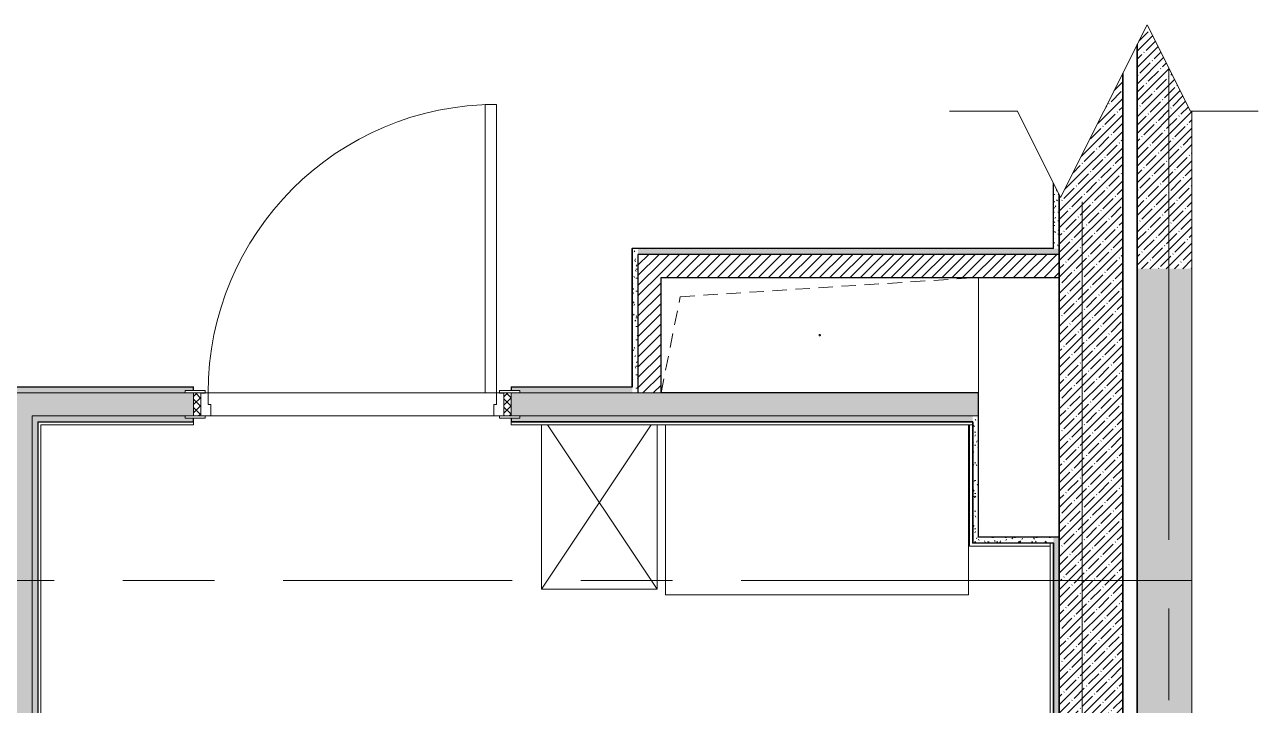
# Model space of a CAD drawing. Header units: millimetres. Extents: x 39815 to 261742, y -8553 to 29000.
# Drawn here: x 74114 to 78390, y 14567 to 16926 of the extents above; entities that cross this region are included whole.
import ezdxf

# ---------------------------------------------------------------- set-up
doc = ezdxf.new("R2010")
doc.units = ezdxf.units.MM
doc.linetypes.add('200_ШТРИХ__ш1_п0_6_', pattern=[80, 50, -30])
doc.linetypes.add('Осевая', pattern=[1587.5, 317.5, -238.125, 793.75, -238.125])
for name, color, linetype, lineweight in [('A-DETL-GENF', 7, 'Continuous', 9), ('A-DETL-MBND', 7, '200_ШТРИХ__ш1_п0_6_', 9), ('A-DOOR', 7, 'Continuous', 9), ('A-DOOR-1', 7, 'Continuous', 15), ('A-DOOR-FRAM', 7, 'Continuous', 15), ('A-DOOR-FRAM-1', 7, 'Continuous', 9), ('A-WALL-2', 7, 'Continuous', 9), ('I-FURN', 7, 'Continuous', 9), ('I-WALL', 7, 'Continuous', 9), ('Оси', 7, 'Continuous', 9), ('Оси-2', 7, 'Осевая', 9)]:
    doc.layers.add(name, color=color, linetype=linetype, lineweight=lineweight)
for name, color, linetype, lineweight, true_color in [('A-WALL-1', 7, 'Continuous', 25, 0x3c3c3c), ('A-WALL-3', 7, 'Continuous', 35, 0x3c3c3c), ('A-WALL-FNSH-1', 7, 'Continuous', 15, 0x3c3c3c)]:
    doc.layers.add(name, color=color, linetype=linetype, lineweight=lineweight, true_color=true_color)
pattern_1 = [(45, (-6780.206, 0), (-28.51196, 28.51196), []), (45, (-6751.694, 0), (-28.51196, 28.51196), [50.403, -10.081, 1.676, -8.404])]
pattern_2 = [(135, (-6780.206, 0), (-37.717076, -37.717076), [53.34, -8.89, 1.778, -8.89]), (135, (-6780.206, 37.694), (-37.717076, -37.717076), []), (50, (-6780.206, 0), (63.763904, -5.57885), [6.667, -73.342]), (355, (-6780.206, 0), (-12.334876, 66.869514), [5.334, -58.674]), (100.451, (-6774.89, -0.465), (51.43036, 61.29098), [5.667, -62.332]), (46.184, (-6780.206, 17.78), (94.87722, -14.714836), [10.001, -110.014]), (96.636, (-6772.3, 16.55), (83.09115, 86.59931), [8.5, -93.497]), (351.184, (-6780.21, 17.78), (83.09204, 86.59928), [8.001, -88.011]), (21, (-6771.316, 13.335), (53.064487, -35.792726), [6.667, -73.342]), (326, (-6771.316, 13.335), (21.63066, 64.46546), [5.334, -58.674]), (71.451, (-6766.894, 10.35), (74.69646, 28.672367), [5.667, -62.332]), (37.5, (-6780.206, 0), (1.080413, 29.594271), [1.676, -56.286, 1.676, -57.887, -58.896]), (37.5, (-6780.206, 0), (1.080413, 29.594271), [-117.526, 1.676, -57.22]), (7.5, (-6780.206, 0), (23.386368, 35.063507), [1.676, -32.283, 1.676, -54.953, -22.447]), (7.5, (-6780.206, 0), (23.386368, 35.063507), [-90.589, 1.676, -20.771]), (327.5, (-6800.03, 0), (47.456567, -2.0054684), [1.676, -20.549, 1.676, -67.666, -92.011]), (327.5, (-6800.03, 0), (47.456567, -2.0054684), [-91.567, 1.676, -90.335]), (317.5, (-6808.92, 0), (51.844948, 8.89904), [1.676, -27.216, 1.676, -44.374, -65.341]), (317.5, (-6808.92, 0), (51.844948, 8.89904), [-74.943, 1.676, -63.665])]
pattern_3 = [(45, (-6780.206, 0), (-17.6776695, 17.6776695), [])]
pattern_4 = [(0, (-6780.206, 0), (60.96, 15.24), [5.029, -40.691, 5.029, -40.691, -243.84]), (0, (-6780.206, 0), (60.96, 15.24), [-91.44, 5.029, -86.411, 5.029, -40.691, -106.68]), (0, (-6780.206, 0), (60.96, 15.24), [-228.6, 5.029, -25.451, 5.029, -71.171]), (120, (-6757.346, 7.62), (-43.6782272, 45.1729086), [5.029, -40.691, 5.029, -40.691, -243.84]), (120, (-6757.346, 7.62), (-43.6782272, 45.1729086), [-91.44, 5.029, -86.411, 5.029, -40.691, -106.68]), (120, (-6757.346, 7.62), (-43.6782272, 45.1729086), [-228.6, 5.029, -25.451, 5.029, -71.171]), (240, (-6749.726, 38.1), (-17.2817728, -60.4129086), [5.029, -40.691, 5.029, -40.691, -243.84]), (240, (-6749.726, 38.1), (-17.2817728, -60.4129086), [-91.44, 5.029, -86.411, 5.029, -40.691, -106.68]), (240, (-6749.726, 38.1), (-17.2817728, -60.4129086), [-228.6, 5.029, -25.451, 5.029, -71.171])]

# ---------------------------------------------------------------- blocks, each defined once
blk = doc.blocks.new('110_Дверь_СКБ_1Ст_Внутренняя1 - Д-4 _л_ 1100x2100h_су мгн-32399984-Фрагмент 2_9')
at = {"layer": 'A-DOOR'}
h = blk.add_hatch(dxfattribs=at)
h.set_pattern_fill('FP_12', color=256, style=0, pattern_type=2)
h.set_pattern_definition([(135, (1751.41, 104.685), (-14.14214, -14.14214), []), (225, (1751.41, 104.685), (14.14214, -14.14214), [])])
h.paths.add_polyline_path([(562.5, -40), (562.5, 40), (537.5, 40), (537.5, -40)])
at = {"layer": 'A-DOOR-FRAM-1'}
h = blk.add_hatch(dxfattribs=at)
h.set_pattern_fill('FP_13', color=256, style=0, pattern_type=2)
h.set_pattern_definition([(45, (-371.384, 104.685), (-14.1421, 14.1421), []), (135, (-371.384, 104.685), (-14.1421, -14.1421), [])])
h.paths.add_polyline_path([(-512.5, -40), (-512.5, 40), (-537.5, 40), (-537.5, -40)])
at = {"layer": 'A-DOOR'}
blk.add_arc((512.5, 40), 1000, 90, 180, dxfattribs=at)
at = {"layer": 'A-DOOR-1'}
for p, q in [((512.5, 1040), (472.5, 1040)), ((472.5, 1040), (472.5, 40)), ((512.5, 40), (512.5, 1040)), ((472.5, 40), (512.5, 40))]:
    blk.add_line(p, q, dxfattribs=at)
at = {"layer": 'A-DOOR-FRAM'}
for p, q in [((-497.5, 48), (-567.5, 48)), ((-567.5, 48), (-567.5, 40)), ((-497.5, 40), (-497.5, 48)), ((592.5, 48), (522.5, 48)), ((522.5, 48), (522.5, 40)), ((592.5, 40), (592.5, 48)), ((-567.5, 40), (-497.5, 40)), ((-512.5, 40), (-537.5, 40)), ((-537.5, 40), (-537.5, -40)), ((-487.5, 40), (-512.5, 40)), ((-512.5, 40), (-512.5, -40)), ((-512.5, -40), (-512.5, 40)), ((-497.5, 40), (-512.5, 40)), ((-512.5, 40), (-512.5, 39)), ((-512.5, 39), (-497.5, 39)), ((-497.5, 39), (-497.5, 40)), ((-487.5, 0), (-487.5, 40)), ((-477.5, 0), (-487.5, 0)), ((-477.5, -40), (-477.5, 0)), ((512.5, 0), (502.5, 0)), ((502.5, 0), (502.5, -40)), ((512.5, 40), (512.5, 0)), ((537.5, 40), (512.5, 40)), ((537.5, 40), (522.5, 40)), ((522.5, 40), (522.5, 39)), ((522.5, 40), (592.5, 40)), ((522.5, 39), (537.5, 39)), ((537.5, -40), (537.5, 40)), ((562.5, 40), (537.5, 40)), ((537.5, 40), (537.5, -40)), ((537.5, 39), (537.5, 40)), ((562.5, -40), (562.5, 40)), ((-497.5, -40), (-567.5, -40)), ((-567.5, -40), (-567.5, -48)), ((-537.5, -40), (-512.5, -40)), ((-497.5, -39), (-512.5, -39)), ((-512.5, -39), (-512.5, -40)), ((-512.5, -40), (-477.5, -40)), ((-512.5, -40), (-497.5, -40)), ((-497.5, -40), (-497.5, -39)), ((-497.5, -48), (-497.5, -40)), ((502.5, -40), (537.5, -40)), ((537.5, -39), (522.5, -39)), ((522.5, -39), (522.5, -40)), ((522.5, -40), (537.5, -40)), ((592.5, -40), (522.5, -40)), ((522.5, -40), (522.5, -48)), ((537.5, -40), (537.5, -39)), ((537.5, -40), (562.5, -40)), ((592.5, -48), (592.5, -40)), ((-567.5, -48), (-497.5, -48)), ((522.5, -48), (592.5, -48))]:
    blk.add_line(p, q, dxfattribs=at)
blk = doc.blocks.new('GM_Отверстие прямоугольное _в плите_ - Отверстие-21984222-Фрагмент 2_9')
at = {"layer": 'A-DETL-MBND'}
for p, q in [((-483.3, 133.3), (550, 200)), ((550, 200), (550, -200)), ((550, -200), (550, 200)), ((-550, -200), (-483.3, 133.3))]:
    blk.add_line(p, q, dxfattribs=at)
for start, end in [(360, 180), (180, 360)]:
    blk.add_arc((0, 0), 2.5, start, end, dxfattribs=at)
blk = doc.blocks.new('Шкаф параметрический - 1_149-26338882-Фрагмент 2_9')
at = {"layer": 'I-FURN'}
for p, q in [((0, -600), (379.3, -31)), ((0, -31), (0, -600)), ((0, -600), (0, -31)), ((20.7, -31), (400, -600)), ((400, -600), (400, -31)), ((400, -31), (400, -600)), ((0, -600), (400, -600)), ((400, -600), (0, -600))]:
    blk.add_line(p, q, dxfattribs=at)
blk = doc.blocks.new('DET_L_Линия разрыва - М100-30991373-Фрагмент 2_9')
at = {"layer": 'A-DETL-GENF'}
blk.add_line((343.4, 0), (2695, 0), dxfattribs=at)
blk = doc.blocks.new('DET_L_Линия разрыва - М100-30991375-Фрагмент 2_9')
at = {"layer": 'A-DETL-GENF'}
for p, q in [((385.1, -300), (684.7, 299.2)), ((685.5, 299.2), (835.1, 0)), ((0, 0), (235.1, 0)), ((235.1, 0), (385.1, -300)), ((835.1, 0), (1070.3, 0))]:
    blk.add_line(p, q, dxfattribs=at)

msp = doc.modelspace()

# ---------------------------------------------------------------- hatches: boundary and pattern name
at = {"layer": 'I-WALL'}
h = msp.add_hatch(dxfattribs=at)
h.set_pattern_fill('FP_3', color=256, style=0, pattern_type=2)
h.set_pattern_definition(pattern_1)
h.paths.add_polyline_path([(77969.8, 16080), (78159.5, 16080), (78159.5, 16626.9), (78154.7, 16626.9), (78004.7, 16926.1), (78004.3, 16926.1), (77969.8, 16857.2), (77969.8, 16100)])
h = msp.add_hatch(dxfattribs=at)
h.set_pattern_fill('FP_3', color=256, style=0, pattern_type=2)
h.set_pattern_definition(pattern_1)
h.paths.add_polyline_path([(77699.8, 15530), (77919.8, 15530), (77919.8, 16757.2), (77704.7, 16326.9), (77699.8, 16336.7), (77699.8, 16050)])
h = msp.add_hatch(dxfattribs=at)
h.set_pattern_fill('FP_9', color=256, style=0, pattern_type=2)
h.set_pattern_definition(pattern_4)
h.paths.add_polyline_path([(77679.8, 16150), (77699.8, 16150), (77699.8, 16336.7), (77679.8, 16376.7), (77679.8, 16151)])
h = msp.add_hatch(dxfattribs=at)
h.set_pattern_fill('FP_9', color=256, style=0, pattern_type=2)
h.set_pattern_definition(pattern_4)
h.paths.add_polyline_path([(76239.8, 15650), (76239.8, 16150), (76219.8, 16150), (76219.8, 15650)])
h = msp.add_hatch(dxfattribs=at)
h.set_pattern_fill('FP_9', color=256, style=0, pattern_type=2)
h.set_pattern_definition(pattern_4)
h.paths.add_polyline_path([(77699.8, 16130), (77699.8, 16150), (76239.8, 16150), (76239.8, 16130), (77236, 16130)])
h = msp.add_hatch(dxfattribs=at)
h.set_pattern_fill('FP_1', color=256, style=0, pattern_type=2)
h.set_pattern_definition(pattern_3)
h.paths.add_polyline_path([(76319.8, 15650), (76319.8, 16130), (76239.8, 16130), (76239.8, 15650)])
h = msp.add_hatch(dxfattribs=at)
h.set_pattern_fill('FP_1', color=256, style=0, pattern_type=2)
h.set_pattern_definition(pattern_3)
h.paths.add_polyline_path([(77699.8, 16050), (77699.8, 16130), (76319.8, 16130), (76319.8, 16050), (77236, 16050)])
h = msp.add_hatch(dxfattribs=at)
h.set_pattern_fill('FP_3', color=256, style=0, pattern_type=2)
h.set_pattern_definition(pattern_1)
h.paths.add_polyline_path([(78159.5, 11330.4), (78159.5, 13675.4), (78189.8, 13690.5), (78189.8, 13960.2), (77969.8, 14070.2), (77969.8, 11330.4), (78038, 11330.4)])
h.paths.add_polyline_path([(77969.8, 14180.5), (78159.5, 14275.4), (78159.5, 16080), (77969.8, 16080), (77969.8, 14275.4)])
h = msp.add_hatch(dxfattribs=at)
h.set_pattern_fill('FP_9', color=256, style=0, pattern_type=2)
h.set_pattern_definition(pattern_4)
h.paths.add_polyline_path([(76219.8, 15650), (76219.8, 15670), (75799.8, 15670), (75799.8, 15658), (75829.8, 15658), (75829.8, 15650), (75835.8, 15650)])
h.paths.add_polyline_path([(74669.8, 15650), (74669.8, 15658), (74699.8, 15658), (74699.8, 15670), (71799.8, 15670), (71799.8, 15658), (71829.8, 15658), (71829.8, 15650), (74435.6, 15650)])
h.paths.add_polyline_path([(70669.8, 15650), (70669.8, 15658), (70699.8, 15658), (70699.8, 15670), (70344.6, 15670), (70344.6, 15658), (70374.6, 15658), (70374.6, 15650)])
h.paths.add_polyline_path([(69214.6, 15650), (69214.6, 15658), (69244.6, 15658), (69244.6, 15670), (68126, 15670), (68126, 15650), (68779.8, 15650)])
h = msp.add_hatch(dxfattribs=at)
h.set_pattern_fill('FP_6', color=256, style=0, pattern_type=2)
h.set_pattern_definition(pattern_2)
h.paths.add_polyline_path([(77399.8, 15570), (77419.8, 15570), (77419.8, 15650), (75799.8, 15650), (75799.8, 15570), (77236, 15570)])
h.paths.add_polyline_path([(74699.8, 15570), (74699.8, 15650), (71799.8, 15650), (71799.8, 15570), (74669.8, 15570)])
h.paths.add_polyline_path([(70499.6, 15570), (70699.8, 15570), (70699.8, 15650), (70344.6, 15650), (70344.6, 15570), (70419.6, 15570)])
h.paths.add_polyline_path([(69214.6, 15570), (69244.6, 15570), (69244.6, 15650), (68779.8, 15650), (68779.8, 15570)])
h = msp.add_hatch(dxfattribs=at)
h.set_pattern_fill('FP_6', color=256, style=0, pattern_type=2)
h.set_pattern_definition(pattern_2)
h.paths.add_polyline_path([(74059.6, 12280), (74139.6, 12280), (74139.6, 15570), (74059.6, 15570), (74059.6, 12300)])
h = msp.add_hatch(dxfattribs=at)
h.set_pattern_fill('FP_9', color=256, style=0, pattern_type=2)
h.set_pattern_definition(pattern_4)
h.paths.add_polyline_path([(77398.8, 15550), (77399.8, 15550), (77399.8, 15570), (75829.8, 15569.6), (75829.8, 15562), (75799.8, 15562), (75799.8, 15550), (77236, 15550)])
h.paths.add_polyline_path([(74669.8, 15550), (74699.8, 15550), (74699.8, 15562), (74669.8, 15562), (74669.8, 15570), (74139.6, 15570), (74139.6, 15550), (74435.6, 15550)])
h = msp.add_hatch(dxfattribs=at)
h.set_pattern_fill('FP_9', color=256, style=0, pattern_type=2)
h.set_pattern_definition(pattern_4)
h.paths.add_polyline_path([(77399.8, 15150), (77419.8, 15150), (77419.8, 15570), (77399.8, 15570), (77399.8, 15439.8)])
h = msp.add_hatch(dxfattribs=at)
h.set_pattern_fill('FP_9', color=256, style=0, pattern_type=2)
h.set_pattern_definition(pattern_4)
h.paths.add_polyline_path([(74139.6, 12300), (74159.6, 12300), (74159.6, 15550), (74139.6, 15550), (74139.6, 12467)])
h = msp.add_hatch(dxfattribs=at)
h.set_pattern_fill('FP_3', color=256, style=0, pattern_type=2)
h.set_pattern_definition(pattern_1)
h.paths.add_polyline_path([(77699.8, 15150), (77919.8, 15150), (77919.8, 15530), (77699.8, 15530), (77699.8, 15439.8)])
h = msp.add_hatch(dxfattribs=at)
h.set_pattern_fill('FP_9', color=256, style=0, pattern_type=2)
h.set_pattern_definition(pattern_4)
h.paths.add_polyline_path([(77666.8, 15130), (77679.8, 15130), (77679.8, 15150), (77399.8, 15150), (77399.8, 15130)])
h = msp.add_hatch(dxfattribs=at)
h.set_pattern_fill('FP_9', color=256, style=0, pattern_type=2)
h.set_pattern_definition(pattern_4)
h.paths.add_polyline_path([(77679.8, 12300), (77699.8, 12300), (77699.8, 15150), (77679.8, 15150), (77679.8, 12301)])
h = msp.add_hatch(dxfattribs=at)
h.set_pattern_fill('FP_3', color=256, style=0, pattern_type=2)
h.set_pattern_definition(pattern_1)
h.paths.add_polyline_path([(77699.8, 11550), (77919.8, 11550), (77919.8, 14095.2), (77859.5, 14125.4), (77919.8, 14155.5), (77919.8, 15150), (77699.8, 15150), (77699.8, 12200)])

# ---------------------------------------------------------------- linework, layer by layer
at = {"layer": 'A-WALL-1'}
for p, q in [((77679.8, 16150), (77679.8, 16376.7)), ((76219.8, 16150), (76219.8, 15670)), ((77679.8, 16150), (76219.8, 16150)), ((76239.8, 16130), (76239.8, 15650)), ((77699.8, 16130), (76239.8, 16130)), ((76319.8, 15650), (76319.8, 16050)), ((76319.8, 16050), (77699.8, 16050)), ((74699.8, 15670), (71799.8, 15670)), ((74699.8, 15658), (74699.8, 15670)), ((76219.8, 15670), (75799.8, 15670)), ((75799.8, 15670), (75799.8, 15658)), ((77419.8, 15650), (76319.8, 15650)), ((77419.8, 15150), (77419.8, 15650)), ((74159.6, 15550), (74699.8, 15550)), ((74159.6, 15550), (74159.6, 12300)), ((74699.8, 15550), (74699.8, 15562)), ((75799.8, 15562), (75799.8, 15550)), ((77399.8, 15550), (75799.8, 15550)), ((77399.8, 15550), (77399.8, 15130)), ((77699.8, 15150), (77419.8, 15150)), ((77399.8, 15130), (77679.8, 15130)), ((77679.8, 15130), (77679.8, 12300))]:
    msp.add_line(p, q, dxfattribs=at)
at = {"layer": 'A-WALL-2'}
for p, q in [((74669.8, 15650), (71829.8, 15650)), ((75829.8, 15650), (76319.8, 15650)), ((74139.6, 15570), (74669.8, 15570)), ((74139.6, 12280), (74139.6, 15570)), ((77419.8, 15570), (75829.8, 15570))]:
    msp.add_line(p, q, dxfattribs=at)
at = {"layer": 'A-WALL-3'}
for p, q in [((77969.8, 16857.2), (77969.8, 16100)), ((77919.8, 14155.5), (77919.8, 16757.2)), ((77699.8, 16336.7), (77699.8, 11550)), ((77969.8, 16100), (77969.8, 14180.5))]:
    msp.add_line(p, q, dxfattribs=at)
at = {"layer": 'A-WALL-FNSH-1'}
for p, q in [((77678.8, 16378.7), (77678.8, 16151)), ((76218.8, 16151), (76218.8, 15671)), ((77678.8, 16151), (76218.8, 16151)), ((74699.8, 15671), (71799.8, 15671)), ((74699.8, 15670), (74699.8, 15671)), ((76218.8, 15671), (75799.8, 15671)), ((75799.8, 15671), (75799.8, 15670)), ((74160.6, 15549), (74699.8, 15549)), ((74160.6, 12301), (74160.6, 15549)), ((74699.8, 15549), (74699.8, 15550)), ((75799.8, 15550), (75799.8, 15549)), ((75799.8, 15549), (77398.8, 15549)), ((77398.8, 15549), (77398.8, 15129)), ((77398.8, 15129), (77678.8, 15129)), ((77678.8, 15129), (77678.8, 12301))]:
    msp.add_line(p, q, dxfattribs=at)
at = {"layer": 'I-FURN'}
for p, q in [((76334.8, 15539), (76334.8, 14950)), ((76334.8, 14950), (76334.8, 15539)), ((77384.8, 14950), (77384.8, 15539.1)), ((77384.8, 15539.1), (77384.8, 14950)), ((76334.8, 14950), (77384.8, 14950)), ((77384.8, 14950), (76334.8, 14950))]:
    msp.add_line(p, q, dxfattribs=at)
at = {"layer": 'I-WALL'}
for p, q in [((74749.8, 15650), (75709.8, 15650)), ((75739.8, 15570), (74759.8, 15570)), ((74699.8, 15539), (74170.6, 15539)), ((74170.6, 15539), (74170.6, 12300)), ((74699.8, 15539), (74699.8, 15549)), ((75799.8, 15549), (75799.8, 15539)), ((77399.8, 15539), (75799.8, 15539)), ((77388.8, 15119), (77388.8, 15539)), ((77668.8, 15119), (77388.8, 15119)), ((77668.8, 12311), (77668.8, 15130))]:
    msp.add_line(p, q, dxfattribs=at)
at = {"layer": 'Оси'}
for p, q in [((78079.8, 15526.7), (78079.8, 16776.7)), ((77779.8, 15062.3), (77779.8, 16312.3)), ((76909.5, 15000), (78159.5, 15000))]:
    msp.add_line(p, q, dxfattribs=at)
at = {"layer": 'Оси-2'}
for p, q in [((78079.8, 11410.4), (78079.8, 15526.7)), ((77779.8, 10775.4), (77779.8, 15062.3)), ((68104.3, 15000), (76909.5, 15000))]:
    msp.add_line(p, q, dxfattribs=at)

# ---------------------------------------------------------------- block references
at = {"layer": 'A-DETL-GENF'}
msp.add_blockref('DET_L_Линия разрыва - М100-30991375-Фрагмент 2_9', (77319.5, 16626.9), dxfattribs=at)
at = {"layer": 'A-DETL-GENF', "rotation": 269.9999999999999}
msp.add_blockref('DET_L_Линия разрыва - М100-30991373-Фрагмент 2_9', (78159.5, 16970.4), dxfattribs=at)
at = {"layer": 'A-DETL-MBND'}
msp.add_blockref('GM_Отверстие прямоугольное _в плите_ - Отверстие-21984222-Фрагмент 2_9', (76869.8, 15850), dxfattribs=at)
at = {"layer": 'A-DOOR'}
msp.add_blockref('110_Дверь_СКБ_1Ст_Внутренняя1 - Д-4 _л_ 1100x2100h_су мгн-32399984-Фрагмент 2_9', (75237.3, 15610), dxfattribs=at)
at = {"layer": 'I-FURN'}
msp.add_blockref('Шкаф параметрический - 1_149-26338882-Фрагмент 2_9', (75905.8, 15570), dxfattribs=at)

doc.saveas('drawing.dxf')
